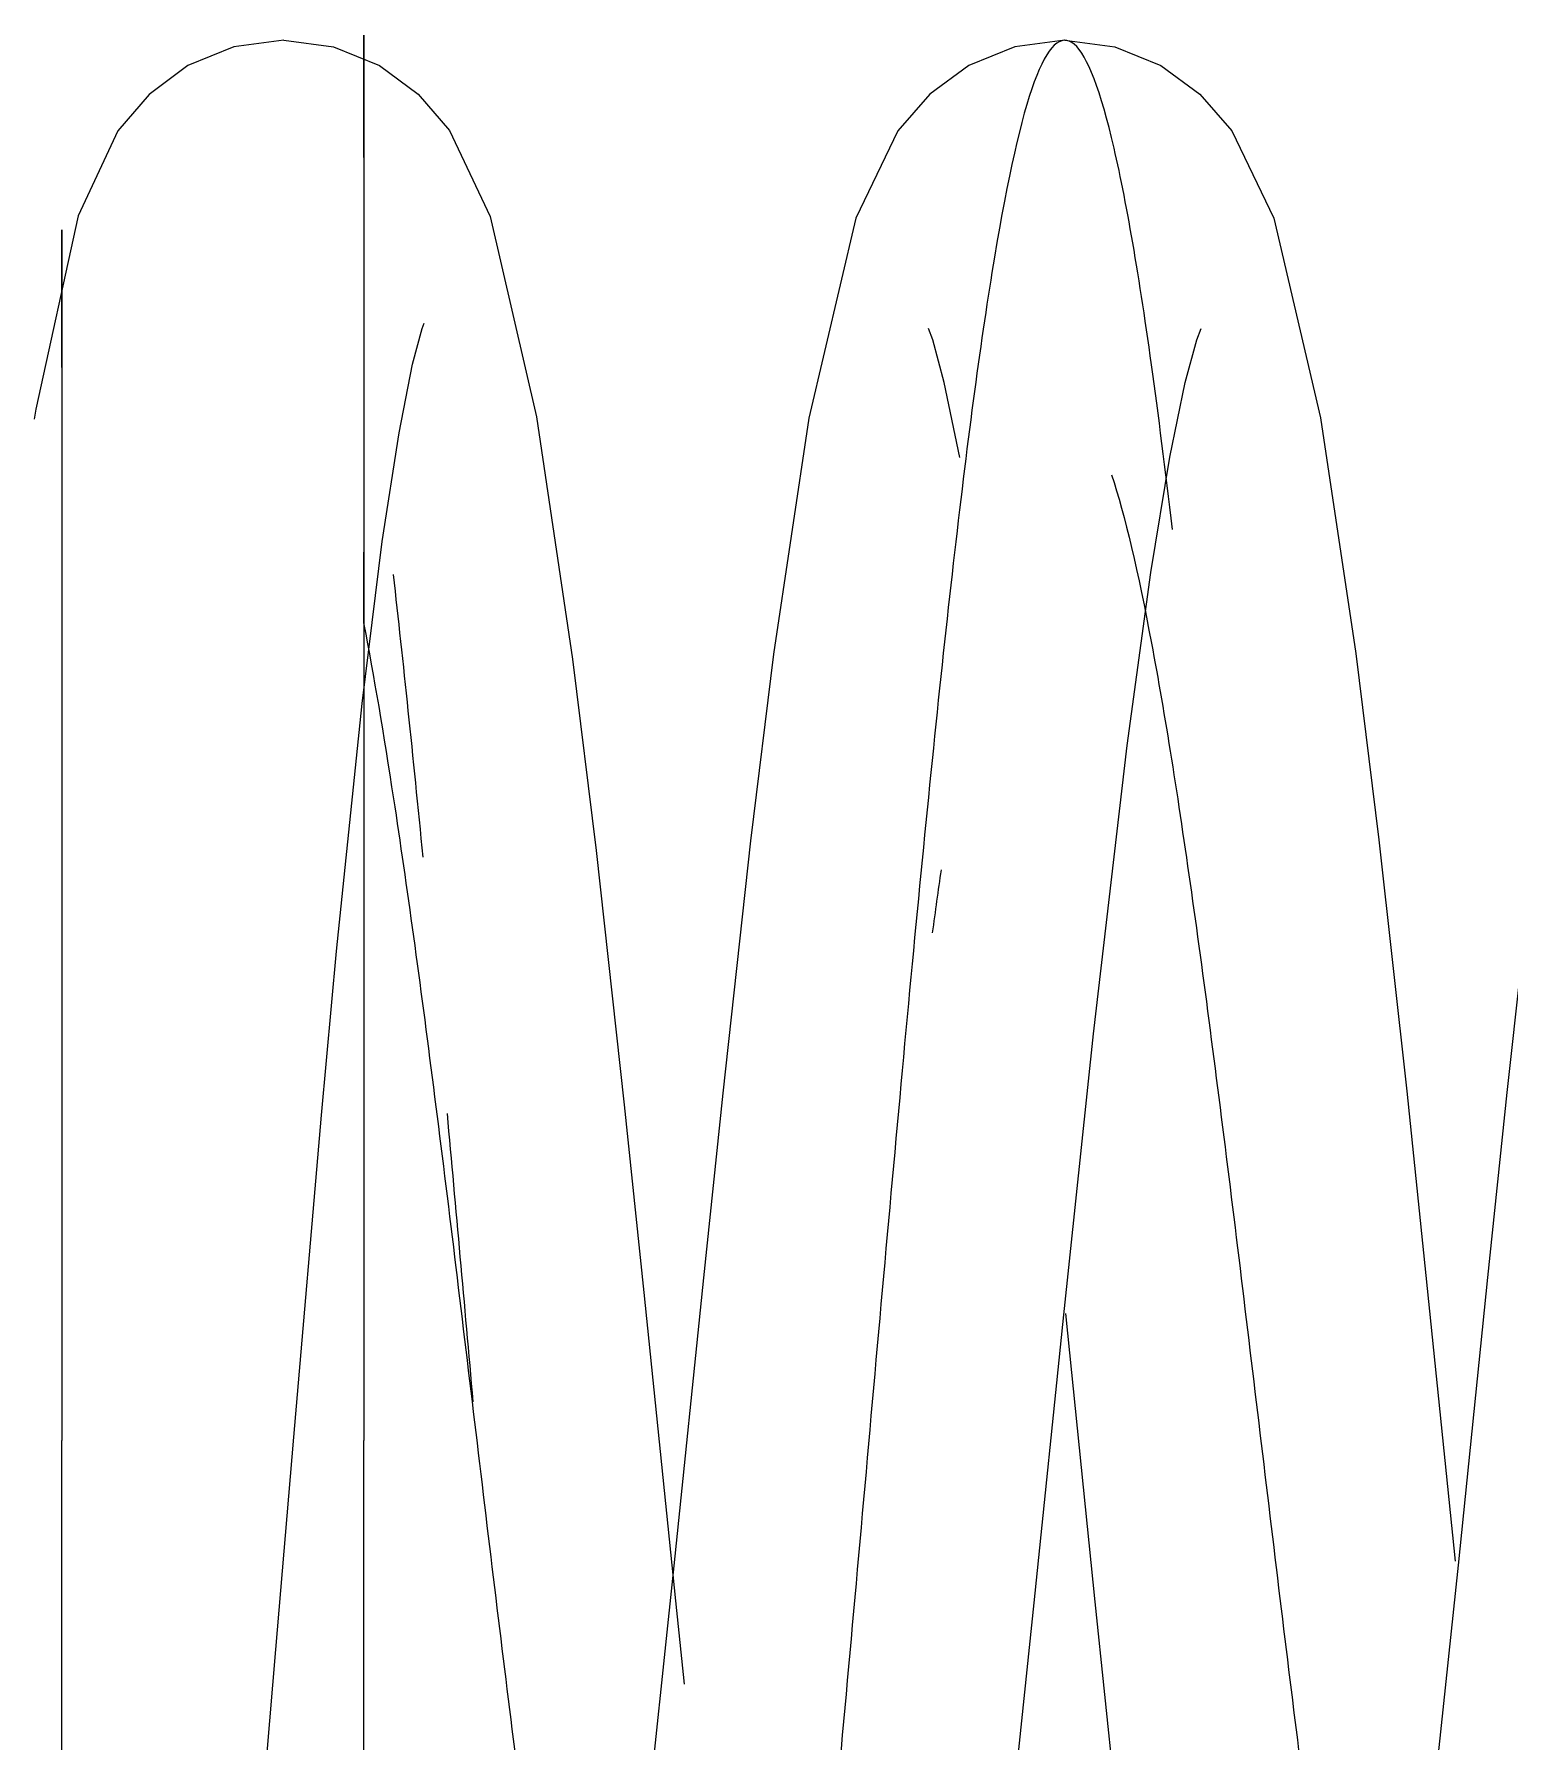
# Model space of a CAD drawing. Extents: x -181672 to 290600, y -29000 to 395522.
# Drawn here: x -4973.8 to -4929, y 41256.7 to 41308.5 of the extents above; entities that cross this region are included whole.
import ezdxf

# ---------------------------------------------------------------- set-up
doc = ezdxf.new("R2010")
doc.units = 0
doc.header["$LTSCALE"] = 10
doc.layers.add('XFM7P20PCW$0$G-IMPT', color=252, linetype='Continuous', lineweight=9)
doc.layers.add('XFM7P20PCW$0$M-EQPM', color=252, linetype='Continuous', lineweight=9)

# ---------------------------------------------------------------- blocks, each defined once
blk = doc.blocks.new('XFM7P20PCW$0$ui_PCW Pump Shockproof Base - PCW防震基座-Renew_dwg_50_____j_uÂ_ 85Dx155H-V75-剖面 73')
at = {"layer": 'XFM7P20PCW$0$G-IMPT', "flags": 128}
for points in [[(130658.367, 25562.435), (130658.167, 25563.951), (130657.597, 25565.342), (130656.723, 25566.521), (130655.616, 25567.465), (130653.041, 25568.674), (130647.165, 25569.962), (130646.865, 25570.009)], [(130589.119, 25564.532), (130594.819, 25563.954), (130603.03, 25563.218), (130609.526, 25562.669), (130615.963, 25562.132), (130625.745, 25561.291), (130630.722, 25560.831), (130638.235, 25560.054), (130643.153, 25559.442), (130646.449, 25558.934), (130648.532, 25558.52), (130649.617, 25558.229), (130649.775, 25558.172)], [(130658.367, 25562.435), (130658.167, 25560.92), (130657.599, 25559.531), (130656.729, 25558.352), (130655.626, 25557.405), (130653.018, 25556.163), (130646.939, 25554.76), (130639.585, 25553.667), (130633.775, 25552.954), (130626.052, 25552.102), (130620.354, 25551.508), (130610.997, 25550.547), (130608.466, 25550.279)], [(130658.366, 25538.725), (130658.167, 25540.245), (130657.6, 25541.639), (130656.729, 25542.827), (130655.618, 25543.79), (130652.962, 25545.071), (130646.895, 25546.493), (130639.733, 25547.565), (130634.066, 25548.262), (130626.412, 25549.11), (130620.799, 25549.696), (130612.063, 25550.593), (130603.524, 25551.494), (130594.779, 25552.513), (130589.524, 25553.233), (130586.027, 25553.812), (130583.752, 25554.283), (130582.463, 25554.633), (130582.114, 25554.759)], [(130573.369, 25550.625), (130573.568, 25549.105), (130574.135, 25547.711), (130575.006, 25546.523), (130576.117, 25545.56), (130578.773, 25544.279), (130584.842, 25542.856), (130592.004, 25541.785), (130597.67, 25541.087), (130605.327, 25540.24), (130610.941, 25539.653), (130619.682, 25538.756), (130628.212, 25537.856), (130636.957, 25536.837), (130642.212, 25536.117), (130645.708, 25535.538), (130647.983, 25535.067), (130649.272, 25534.717), (130649.621, 25534.591)], [(130645.706, 25541.912), (130647.984, 25542.383), (130649.27, 25542.732), (130649.621, 25542.859)], [(130573.368, 25526.824), (130573.568, 25528.344), (130574.135, 25529.738), (130575.006, 25530.926), (130576.116, 25531.889), (130578.777, 25533.173), (130584.848, 25534.595), (130592.01, 25535.666), (130597.673, 25536.363), (130605.345, 25537.212), (130610.965, 25537.799), (130619.725, 25538.698)], [(130658.366, 25538.725), (130658.167, 25537.204), (130657.599, 25535.81), (130656.728, 25534.622), (130655.617, 25533.66), (130652.968, 25532.381), (130646.908, 25530.959), (130639.756, 25529.888), (130634.093, 25529.191), (130626.467, 25528.346), (130620.876, 25527.762), (130612.207, 25526.872)], [(130658.367, 25514.924), (130658.168, 25516.444), (130657.6, 25517.838), (130656.73, 25519.025), (130655.62, 25519.988), (130652.956, 25521.274), (130646.892, 25522.694), (130639.742, 25523.764), (130634.094, 25524.459), (130626.424, 25525.308), (130620.818, 25525.894), (130612.084, 25526.79), (130603.497, 25527.697), (130594.757, 25528.716), (130589.511, 25529.435), (130586.026, 25530.012), (130583.749, 25530.484), (130582.463, 25530.833), (130582.115, 25530.959)]]:
    blk.add_lwpolyline(points, dxfattribs=at)
at = {"layer": 'XFM7P20PCW$0$G-IMPT'}
for points, knots in [([(130640.636, 25560), (130639.083, 25559.701), (130634.905, 25558.997), (130626.782, 25557.891), (130616.75, 25556.68), (130606.644, 25555.469), (130597.467, 25554.258), (130592.593, 25553.451), (130590.59, 25553.047)], [0.06256109, 0.06256109, 0.06256109, 0.06256109, 0.06818182, 0.07575758, 0.08333333, 0.09090909, 0.09848485, 0.10606061, 0.10606061, 0.10606061, 0.10606061]), ([(130643.522, 25535.459), (130645.325, 25535.67), (130650.192, 25536.286), (130656.093, 25537.305), (130659.031, 25538.516), (130657.595, 25539.727), (130651.93, 25540.937), (130642.611, 25542.148), (130630.582, 25543.359), (130617.062, 25544.57), (130603.421, 25545.781), (130591.042, 25546.992), (130581.178, 25548.203), (130574.829, 25549.414), (130573.369, 25550.221), (130573.369, 25550.625)], [0.78713188, 0.78713188, 0.78713188, 0.78713188, 0.79104478, 0.79850746, 0.80597015, 0.81343284, 0.82089552, 0.82835821, 0.8358209, 0.84328358, 0.85074627, 0.85820896, 0.86567164, 0.87313433, 0.88059701, 0.88059701, 0.88059701, 0.88059701])]:
    blk.add_open_spline(points, degree=3, knots=knots, dxfattribs=at)
for points in [[(130633.57, 25558.203), (130636.621, 25558.502), (130639.504, 25558.802), (130642.147, 25559.102)], [(130617.041, 25556.68), (130619.986, 25556.942), (130622.924, 25557.205), (130625.789, 25557.467)], [(130631.275, 25542.739), (130631.925, 25542.649), (130632.562, 25542.56), (130633.185, 25542.47)], [(130645.179, 25537.305), (130643.949, 25536.901), (130640.484, 25536.094), (130632.791, 25534.883), (130623.383, 25533.672), (130613.214, 25532.461), (130603.313, 25531.25), (130594.685, 25530.039), (130590.364, 25529.232), (130588.67, 25528.828)]]:
    blk.add_open_spline(points, degree=3, dxfattribs=at)
blk = doc.blocks.new('XFM7P20PCW$0$ui_PCW Pump Shockproof Base - PCW防震基座-Renew_dwg_UB405025 _uÂ__W_ _ÂÅK 86D-V78-剖面 73')
at = {"layer": 'XFM7P20PCW$0$G-IMPT'}
for p, q in [((130585.149, 25569.173), (130615.868, 25569.173)), ((130652.61, 25569.173), (130615.868, 25569.173)), ((130648.438, 25569.173), (130652.61, 25569.173)), ((130573.215, 25560), (130615.868, 25560)), ((130598.537, 25560), (130615.868, 25560)), ((130654.815, 25560), (130615.868, 25560)), ((130652.888, 25560), (130616.692, 25560)), ((130640.668, 25560), (130642.65, 25560)), ((130640.763, 25560), (130642.827, 25560)), ((130658.52, 25560), (130653.376, 25560)), ((130654.81, 25560), (130658.52, 25560))]:
    blk.add_line(p, q, dxfattribs=at)
blk = doc.blocks.new('XFM7P20PCW$0$ui_PCW Pump Shockproof Base - PCW防震基座-Renew_dwg_²Õ_X¹Ï OB801032 JAD-2_uÂ__W_ _ö_ûÁá_N MK1808005SLDASM-V80-剖面 73')
blk.add_blockref('XFM7P20PCW$0$ui_PCW Pump Shockproof Base - PCW防震基座-Renew_dwg_UB405025 _uÂ__W_ _ÂÅK 86D-V78-剖面 73', (0, 0))
blk = doc.blocks.new('XFM7P20PCW$0$ui_PCW Pump Shockproof Base - _D_PCW Pump Shockproof Base_3000Lx1500Wx300H-1175038-剖面 73')
for name in ['XFM7P20PCW$0$ui_PCW Pump Shockproof Base - PCW防震基座-Renew_dwg_²Õ_X¹Ï OB801032 JAD-2_uÂ__W_ _ö_ûÁá_N MK1808005SLDASM-V80-剖面 73', 'XFM7P20PCW$0$ui_PCW Pump Shockproof Base - PCW防震基座-Renew_dwg_50_____j_uÂ_ 85Dx155H-V75-剖面 73']:
    blk.add_blockref(name, (121.295, 0))
blk = doc.blocks.new('XFM7P20PCW')
at = {"layer": 'XFM7P20PCW$0$M-EQPM', "rotation": 90}
blk.add_blockref('XFM7P20PCW$0$ui_PCW Pump Shockproof Base - _D_PCW Pump Shockproof Base_3000Lx1500Wx300H-1175038-剖面 73', (20596.18937, -89471.3504), dxfattribs=at)

msp = doc.modelspace()

# ---------------------------------------------------------------- block references
msp.add_blockref('XFM7P20PCW', (0, 0))

doc.saveas('drawing.dxf')
